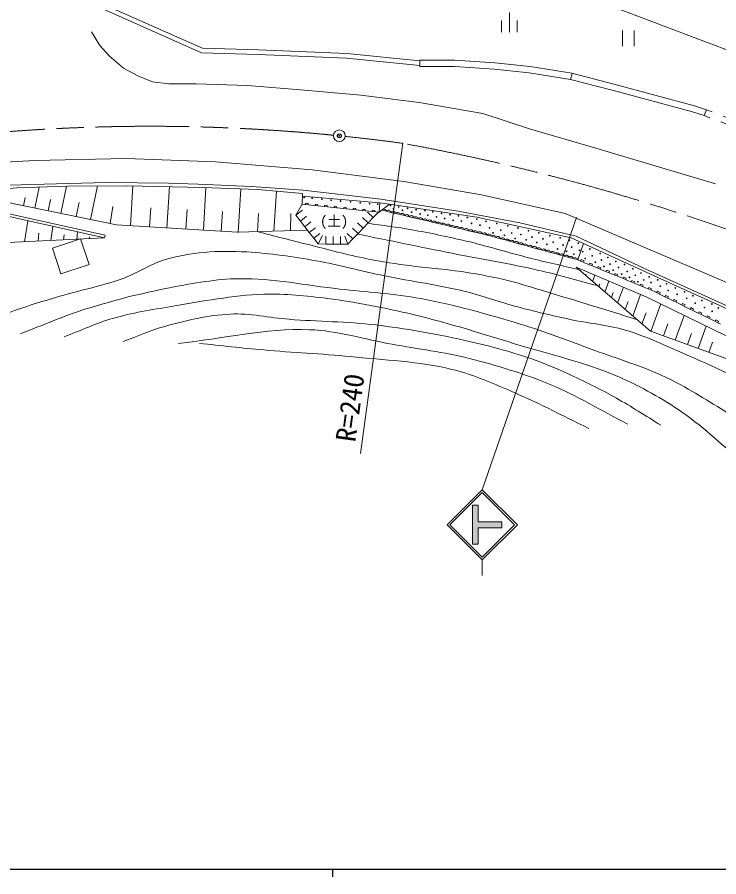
# Model space of a CAD drawing. Units: millimetres, scale not verified. Extents: x 40000 to 680000, y 20000 to 380000.
# Drawn here: x 127634 to 217478, y 204000 to 314160 of the extents above; entities that cross this region are included whole.
import ezdxf
from ezdxf.enums import TextEntityAlignment as Align

# ---------------------------------------------------------------- set-up
doc = ezdxf.new("R2010")
doc.units = ezdxf.units.MM
doc.header["$LTSCALE"] = 1000
doc.header["$PDMODE"] = 32
doc.header["$PDSIZE"] = 500
doc.linetypes.add('CHAIN', pattern=[18.5, 12, -1.5, 3.5, -1.5])
doc.linetypes.add('DASHED', pattern=[7.5, 6, -1.5])
for name, color, linetype, lineweight in [('M-BGD', 7, 'Continuous', 13), ('M-BGD-EXST', 7, 'Continuous', 13), ('M-BMK', 2, 'CHAIN', 13), ('M-BMK-SRVR', 3, 'Continuous', 13), ('M-STR-HTXT', 7, 'Continuous', 13), ('M-STR-STRC', 7, 'Continuous', 13), ('M-TTL-BAND', 7, 'Continuous', 25)]:
    doc.layers.add(name, color=color, linetype=linetype, lineweight=lineweight)
doc.layers.add('M-OTRS', color=6, linetype='Continuous')
doc.styles.add('ＭＳ ゴシック', font='')
doc.styles.get('ＭＳ ゴシック').set_extended_font_data('MS Gothic')

msp = doc.modelspace()

# ---------------------------------------------------------------- hatches: boundary and pattern name
at = {"layer": 'M-STR-STRC'}
msp.add_hatch(color=256, dxfattribs=at).paths.add_polyline_path([(185935, 251609), (186685, 251609), (186685, 249484), (189685, 249484), (189685, 248734), (186685, 248734), (186685, 246609), (185935, 246609)])

# ---------------------------------------------------------------- linework, layer by layer
at = {"layer": 'M-BGD'}
for p, q in [((179181, 308637), (179181, 307837)), ((198697, 306959), (198498, 306184)), ((215623, 301549), (215909, 302296)), ((130465, 292379), (129908, 289695)), ((133962, 292495), (133239, 289005)), ((137898, 292531), (137005, 288224)), ((142441, 292547), (142131, 287424)), ((147117, 292443), (146797, 287141)), ((151803, 292331), (151471, 286858)), ((156281, 292154), (155944, 286588)), ((128639, 291055), (128421, 290003)), ((160820, 291863), (160510, 286743)), ((131918, 290816), (131612, 289342)), ((135554, 290399), (135182, 288602)), ((139875, 289911), (139522, 287703)), ((144741, 289741), (144592, 287275)), ((163316, 288770), (164112, 290209)), ((164112, 290209), (165333, 290081)), ((165333, 290081), (166554, 289953)), ((166554, 289953), (167775, 289825)), ((167775, 289825), (168997, 289697)), ((173998, 289174), (175330, 290209)), ((174080, 290366), (175330, 290209)), ((149381, 289534), (149228, 286994)), ((153903, 289272), (153749, 286721)), ((158551, 289017), (158409, 286677)), ((162678, 289020), (162613, 286809)), ((163316, 288770), (164159, 289434)), ((163892, 288035), (163316, 288770)), ((164679, 288652), (163892, 288035)), ((168997, 289697), (170218, 289570)), ((170218, 289570), (171439, 289442)), ((171439, 289442), (172660, 289314)), ((172505, 289185), (173232, 288498)), ((172660, 289314), (173998, 289174)), ((173882, 289186), (173232, 288498)), ((174322, 289426), (174907, 289288)), ((174907, 289288), (175492, 289150)), ((175492, 289150), (176077, 289012)), ((176077, 289012), (176662, 288873)), ((176662, 288873), (177247, 288735)), ((177247, 288735), (177832, 288597)), ((129002, 288076), (128560, 285393)), ((164467, 287300), (163892, 288035)), ((165255, 287917), (164467, 287300)), ((171205, 287809), (171931, 287122)), ((171855, 288497), (172581, 287810)), ((172581, 287810), (171931, 287122)), ((173232, 288498), (172581, 287810)), ((177832, 288597), (178417, 288459)), ((178417, 288459), (179002, 288321)), ((179002, 288321), (179587, 288182)), ((179587, 288182), (180172, 288044)), ((180172, 288044), (180757, 287906)), ((180757, 287906), (181342, 287768)), ((181342, 287768), (181927, 287629)), ((181927, 287629), (182513, 287491)), ((130299, 285476), (130414, 286477)), ((131925, 285554), (132191, 287363)), ((135369, 286652), (135257, 285712)), ((164799, 286877), (155810, 286596)), ((165043, 286566), (164467, 287300)), ((165830, 287183), (165043, 286566)), ((165619, 285831), (165043, 286566)), ((166406, 286448), (165619, 285831)), ((169904, 286433), (170631, 285747)), ((170554, 287121), (171281, 286434)), ((171281, 286434), (170631, 285747)), ((171931, 287122), (171281, 286434)), ((182513, 287491), (183098, 287353)), ((183098, 287353), (183683, 287215)), ((183683, 287215), (184268, 287077)), ((184268, 287077), (184853, 286938)), ((184853, 286938), (185438, 286800)), ((185438, 286800), (186023, 286662)), ((186023, 286662), (186608, 286524)), ((186608, 286524), (187193, 286385)), ((135750, 285755), (132135, 284550)), ((133649, 286271), (133562, 285632)), ((136841, 282482), (135750, 285755)), ((136861, 285789), (136891, 286013)), ((166194, 285096), (165619, 285831)), ((166743, 286176), (166194, 285096)), ((167151, 286087), (167141, 285087)), ((168098, 286077), (168088, 285078)), ((169044, 286068), (169034, 285068)), ((169580, 286119), (169981, 285059)), ((170631, 285747), (169981, 285059)), ((187193, 286385), (187778, 286247)), ((187778, 286247), (188360, 286088)), ((188360, 286088), (188942, 285929)), ((188942, 285929), (189524, 285769)), ((189524, 285769), (190106, 285610)), ((190106, 285610), (190689, 285451)), ((190689, 285451), (191271, 285292)), ((132135, 284550), (133226, 281277)), ((167141, 285087), (166194, 285096)), ((168088, 285078), (167141, 285087)), ((169034, 285068), (168088, 285078)), ((169981, 285059), (169034, 285068)), ((191271, 285292), (191853, 285133)), ((191853, 285133), (192435, 284973)), ((192435, 284973), (193017, 284814)), ((193017, 284814), (193600, 284655)), ((193600, 284655), (194182, 284496)), ((194182, 284496), (194764, 284336)), ((194764, 284336), (195346, 284177)), ((195346, 284177), (195929, 284018)), ((195929, 284018), (196511, 283859)), ((196511, 283859), (197093, 283699)), ((197093, 283699), (197675, 283540)), ((197675, 283540), (198257, 283381)), ((198257, 283381), (198840, 283222)), ((198840, 283222), (199422, 283062)), ((133226, 281277), (136841, 282482)), ((200504, 282615), (199422, 283062)), ((201587, 282167), (200504, 282615)), ((202669, 281719), (201587, 282167)), ((200495, 281231), (200431, 281053)), ((201608, 281096), (201316, 280291)), ((203752, 281271), (202669, 281719)), ((204834, 280824), (203752, 281271)), ((202262, 279973), (202125, 279594)), ((203395, 280339), (202888, 278937)), ((205916, 280376), (204834, 280824)), ((206999, 279928), (205916, 280376)), ((208081, 279480), (206999, 279928)), ((203962, 278885), (203721, 278220)), ((205259, 279550), (204527, 277526)), ((209164, 279032), (208081, 279480)), ((210232, 278507), (209164, 279032)), ((205882, 277730), (205505, 276685)), ((207464, 278617), (206466, 275857)), ((211300, 277982), (210232, 278507)), ((212369, 277457), (211300, 277982)), ((210040, 277411), (208770, 273902)), ((213437, 276932), (212369, 277457)), ((214505, 276406), (213437, 276932)), ((208160, 276268), (207644, 274843)), ((213054, 275939), (211907, 272767)), ((215574, 275881), (214505, 276406)), ((216642, 275356), (215574, 275881)), ((210947, 274857), (210390, 273316)), ((215850, 274574), (214816, 271715)), ((217710, 274831), (216642, 275356)), ((213972, 273634), (213456, 272207)), ((216691, 272512), (216220, 271208))]:
    msp.add_line(p, q, dxfattribs=at)
at = {"layer": 'M-BGD', "linetype": 'DASHED'}
for p, q in [((230670, 296699), (215892, 302303)), ((230371, 295953), (215623, 301549))]:
    msp.add_line(p, q, dxfattribs=at)
at = {"layer": 'M-BGD'}
for points in [[(179181, 308573), (169835, 309519), (158532, 309967), (151370, 310176), (137161, 316503), (132467, 323691)], [(179181, 307970), (169792, 308920), (158511, 309368), (151234, 309579), (136756, 316027), (133502, 321009)], [(217065, 292790), (201753, 297376), (193236, 299874), (187257, 301839), (179108, 303231), (171656, 304173), (164408, 304828), (157119, 305402), (150567, 305606), (147046, 305606), (144978, 305893), (143074, 306630), (141231, 307613), (139470, 309148), (138201, 310520), (137157, 312281)], [(215892, 302303), (214354, 302816), (204210, 305544), (198661, 306968)], [(215623, 301549), (214123, 302050), (204007, 304770), (198498, 306184)], [(261792, 263244), (251397, 268780), (233694, 274202), (220067, 279481), (197821, 289015), (187103, 291384), (177138, 293108), (165396, 294616), (153007, 295640), (141588, 296071), (129846, 295801), (117888, 295101), (105931, 293754), (98013, 292462), (86917, 290199), (78030, 288045), (70125, 285868)], [(164245, 292004), (157637, 292477), (150814, 292757), (147004, 292886), (139040, 292994), (131076, 292757), (125156, 292585), (120157, 292163)], [(120170, 291713), (127589, 292284), (134067, 292499), (141709, 292564), (151373, 292348), (158433, 292068), (164180, 291573), (164112, 290209)], [(164245, 292004), (174191, 290856), (184122, 289309), (191991, 287807), (199209, 286081), (208154, 281889), (221447, 275836), (232903, 271622), (243619, 268707), (249380, 267205), (252057, 265690), (260398, 260731)], [(117126, 291090), (129232, 288374), (138894, 286236), (138813, 285882)], [(155810, 286596), (140347, 287532), (120170, 291713)], [(164164, 291240), (174080, 290366), (173998, 289174)], [(115064, 286188), (117751, 286004), (122863, 285122), (138813, 285882), (124467, 289090), (117142, 290682)], [(199422, 283062), (200168, 285169), (198592, 285866), (186476, 288553), (175330, 290209)], [(250850, 265890), (249579, 266685), (248922, 266984), (239277, 269395), (234793, 270635), (225752, 273774), (222030, 275186), (211651, 279894), (200168, 285169)], [(199783, 282913), (199859, 283098), (200220, 282949), (200143, 282764)], [(200865, 282465), (200941, 282650), (201302, 282501), (201226, 282316)], [(201947, 282018), (202024, 282202), (202385, 282053), (202308, 281868)], [(203030, 281570), (203106, 281755), (203467, 281605), (203391, 281421)], [(204112, 281122), (204189, 281307), (204550, 281158), (204473, 280973)], [(205195, 280674), (205271, 280859), (205632, 280710), (205556, 280525)], [(206277, 280226), (206354, 280411), (206714, 280262), (206638, 280077)], [(207360, 279779), (207436, 279963), (207797, 279814), (207720, 279629)], [(208442, 279331), (208519, 279516), (208879, 279366), (208803, 279182)], [(209520, 278857), (209608, 279037), (209964, 278862), (209876, 278682)], [(210588, 278332), (210676, 278512), (211032, 278337), (210944, 278157)], [(211656, 277807), (211745, 277986), (212101, 277811), (212013, 277632)], [(212725, 277282), (212813, 277461), (213169, 277286), (213081, 277107)], [(213793, 276757), (213881, 276936), (214237, 276761), (214149, 276582)], [(214861, 276231), (214950, 276411), (215306, 276236), (215218, 276056)], [(215930, 275706), (216018, 275886), (216374, 275711), (216286, 275531)], [(216998, 275181), (217086, 275361), (217442, 275185), (217354, 275006)]]:
    msp.add_lwpolyline(points, dxfattribs=at)
at = {"layer": 'M-BGD', "linetype": 'DASHED'}
for points in [[(198661, 306968), (193305, 307825), (188791, 308309), (183683, 308637), (179181, 308637)], [(198498, 306184), (193199, 307032), (188723, 307512), (183658, 307837), (179181, 307837)]]:
    msp.add_lwpolyline(points, dxfattribs=at)
at = {"layer": 'M-BGD'}
msp.add_lwpolyline([(241361, 266215), (230210, 266147), (208713, 273923), (199193, 282118), (208258, 278281), (218329, 273363), (231474, 268635)], close=True, dxfattribs=at)
for centre in [(164372, 291044), (165400, 290955), (166657, 290828), (167850, 290701), (169031, 290612), (170326, 290510), (171558, 290371), (172764, 290269), (173818, 290206), (175437, 290015), (176489, 289833), (177627, 289672), (175834, 289629), (176972, 289404), (178142, 289178), (178721, 289500), (179226, 288942), (179859, 289382), (180224, 288803), (180868, 289210), (181973, 289028), (183090, 288856), (184141, 288717), (181319, 288567), (182370, 288373), (183476, 288127), (184501, 288046), (185274, 288497), (185805, 287740), (186481, 288288), (186900, 287499), (187672, 287998), (189041, 287724), (188123, 287177), (188558, 286517), (189556, 286871), (190473, 287418), (190956, 286501), (191761, 287112), (193114, 286790), (194434, 286517), (190023, 286211), (191391, 285808), (192115, 286323), (192808, 285615), (193564, 285969), (194176, 285293), (194965, 285744), (195850, 286162), (196269, 285341), (197154, 285873), (198362, 285599), (195448, 285052), (196816, 284456), (197557, 284971), (198635, 284698), (199489, 285197), (199633, 284279), (200970, 284456), (197975, 284150), (198925, 283780), (200052, 284118), (200374, 283233), (201259, 283571), (202274, 283876), (203272, 283361), (201662, 282766), (202467, 283039), (202773, 282202), (203545, 282508), (204286, 282862), (204624, 282073), (205413, 282460), (203948, 281735), (205043, 281236), (205735, 281574), (206459, 281912), (206797, 281075), (207522, 281381), (208552, 280898), (206041, 280818), (207119, 280254), (207860, 280480), (208794, 280158), (209647, 280512), (210774, 279997), (209969, 279691), (210983, 279127), (211917, 279449), (213092, 278966), (212158, 278644), (213366, 278129), (214154, 278467), (215313, 277856), (214444, 277501), (215635, 276970), (216585, 277405), (216617, 276471), (217422, 276922)]:
    msp.add_circle(centre, 50, dxfattribs=at)
for centre, radius, start, end in [((164722, 290140), 205, 355.34133, 172.70763), ((165943, 290012), 205, 355.344, 172.70774), ((167164, 289885), 205, 355.34284, 172.70919), ((168385, 289757), 205, 355.34569, 172.70635), ((169607, 289629), 205, 355.34569, 172.70635), ((170828, 289501), 205, 355.34284, 172.70919), ((172049, 289373), 205, 355.34569, 172.70635), ((173270, 289245), 205, 355.344, 172.70774), ((174586, 289235), 326, 9.42593, 111.71084), ((175171, 289097), 326, 9.42593, 143.98759), ((175756, 288958), 326, 9.42649, 143.98518), ((176341, 288820), 326, 9.42516, 143.98792), ((176926, 288682), 326, 9.42649, 143.98518), ((177511, 288544), 326, 9.42391, 143.98775), ((178096, 288405), 326, 9.42593, 143.98759), ((178681, 288267), 326, 9.42391, 143.98775), ((179266, 288129), 326, 9.42593, 143.98759), ((179851, 287991), 326, 9.42649, 143.98518), ((180436, 287853), 326, 9.42593, 143.98759), ((181021, 287714), 326, 9.42649, 143.98518), ((181606, 287576), 326, 9.42391, 143.98775), ((182191, 287438), 326, 9.42653, 143.98698), ((182776, 287300), 326, 9.42314, 143.98808), ((183361, 287161), 326, 9.42593, 143.98759), ((183946, 287023), 326, 9.42649, 143.98518), ((184531, 286885), 326, 9.42391, 143.98775), ((185116, 286747), 326, 9.42593, 143.98759), ((185701, 286609), 326, 9.42391, 143.98775), ((186286, 286470), 326, 9.42593, 143.98759), ((186871, 286332), 326, 9.42391, 143.98775), ((187456, 286194), 326, 9.42593, 143.98759), ((188035, 286044), 328, 7.63884, 141.767), ((188617, 285885), 328, 7.63825, 141.76942), ((189199, 285726), 328, 7.63959, 141.76676), ((189782, 285567), 328, 7.63825, 141.76942), ((190364, 285407), 328, 7.63884, 141.767), ((190946, 285248), 328, 7.63756, 141.77012), ((191528, 285089), 328, 7.63959, 141.76676), ((192111, 284930), 328, 7.63825, 141.76942), ((192693, 284771), 328, 7.63814, 141.7677), ((193275, 284611), 328, 7.639, 141.76918), ((193857, 284452), 328, 7.63884, 141.767), ((194439, 284293), 328, 7.63825, 141.76942), ((195022, 284134), 328, 7.63959, 141.76676), ((195604, 283974), 328, 7.63825, 141.76942), ((196186, 283815), 328, 7.63884, 141.767), ((196768, 283656), 328, 7.63756, 141.77012), ((197350, 283497), 328, 7.63959, 141.76676), ((197933, 283337), 328, 7.63825, 141.76942), ((198515, 283178), 328, 7.63884, 141.767), ((199097, 283019), 328, 7.639, 141.76918)]:
    msp.add_arc(centre, radius, start, end, dxfattribs=at)
for points, knots in [([(199540, 281820), (197452, 282312), (195356, 282774), (193275, 283297), (190542, 283984), (187850, 284829), (185108, 285478), (182803, 286023), (180480, 286502), (178148, 286916), (176283, 287248), (174401, 287475), (172528, 287754)], [0, 0, 0, 0, 1, 1, 1, 2, 2, 2, 3, 3, 3, 4, 4, 4, 4]), ([(206959, 275433), (205074, 276012), (203189, 276594), (201303, 277171), (199123, 277839), (196945, 278515), (194760, 279167), (193386, 279577), (192023, 280032), (190630, 280373), (188777, 280827), (186901, 281192), (185015, 281487), (182739, 281843), (180430, 281961), (178148, 282276), (176223, 282542), (174298, 282820), (172393, 283204), (169881, 283710), (167409, 284397), (164922, 285014), (162738, 285556), (160561, 286122), (158380, 286676)], [0, 0, 0, 0, 1, 1, 1, 2, 2, 2, 3, 3, 3, 4, 4, 4, 5, 5, 5, 6, 6, 6, 7, 7, 7, 8, 8, 8, 8]), ([(171220, 286370), (175262, 285546), (179300, 284710), (183345, 283900), (187039, 283161), (190763, 282560), (194435, 281719), (196954, 281143), (199435, 280411), (201935, 279757)], [0, 0, 0, 0, 1, 1, 1, 2, 2, 2, 3, 3, 3, 3]), ([(252004, 245603), (250851, 246968), (249856, 248485), (248544, 249699), (247004, 251124), (245230, 252288), (243437, 253376), (241497, 254553), (239373, 255395), (237359, 256440), (235081, 257623), (232687, 258621), (230566, 260067), (229309, 260924), (228303, 262106), (227093, 263029), (224998, 264627), (222842, 266162), (220556, 267472), (218250, 268793), (215788, 269827), (213354, 270894), (210766, 272029), (208199, 273260), (205489, 274061), (203177, 274744), (200746, 274930), (198390, 275440), (196166, 275921), (193949, 276437), (191750, 277023), (189486, 277627), (187285, 278460), (185008, 279015), (181606, 279844), (178121, 280297), (174692, 281007), (171755, 281615), (168862, 282435), (165907, 282948), (162965, 283457), (160001, 283898), (157020, 284071), (155219, 284176), (153402, 284196), (151606, 284020), (149865, 283849), (148118, 283572), (146448, 283050), (144579, 282465), (142927, 281316), (141085, 280649), (138308, 279643), (135380, 279113), (132556, 278249), (130378, 277583), (128190, 276934), (126070, 276104), (124920, 275654), (123787, 275154), (122699, 274571), (122186, 274297), (121711, 273959), (121218, 273652)], [0, 0, 0, 0, 1, 1, 1, 2, 2, 2, 3, 3, 3, 4, 4, 4, 5, 5, 5, 6, 6, 6, 7, 7, 7, 8, 8, 8, 9, 9, 9, 10, 10, 10, 11, 11, 11, 12, 12, 12, 13, 13, 13, 14, 14, 14, 15, 15, 15, 16, 16, 16, 17, 17, 17, 18, 18, 18, 19, 19, 19, 20, 20, 20, 21, 21, 21, 21]), ([(128061, 273601), (130853, 274657), (133590, 275873), (136438, 276768), (140022, 277894), (143676, 278824), (147367, 279526), (150234, 280071), (153132, 280611), (156050, 280649), (160362, 280705), (164633, 279795), (168920, 279321), (172396, 278938), (175902, 278737), (179339, 278096), (183642, 277293), (187869, 276101), (192057, 274827), (195286, 273844), (198437, 272615), (201607, 271456), (204633, 270349), (207732, 269407), (210647, 268034), (213289, 266790), (215754, 265196), (218257, 263693), (220553, 262314), (222814, 260876), (225050, 259403), (227585, 257732), (230083, 256003), (232558, 254244), (234762, 252678), (236962, 251104), (239095, 249443), (242613, 246704), (245973, 243769), (249412, 240931)], [0, 0, 0, 0, 1, 1, 1, 2, 2, 2, 3, 3, 3, 4, 4, 4, 5, 5, 5, 6, 6, 6, 7, 7, 7, 8, 8, 8, 9, 9, 9, 10, 10, 10, 11, 11, 11, 12, 12, 12, 13, 13, 13, 13]), ([(247031, 236641), (243803, 239326), (240711, 242184), (237347, 244697), (234644, 246717), (231648, 248322), (228934, 250327), (226026, 252474), (223322, 254884), (220520, 257167), (217773, 259404), (215230, 261914), (212287, 263886), (209752, 265584), (207046, 267052), (204237, 268244), (200360, 269890), (196222, 270839), (192191, 272058), (187588, 273449), (183008, 274942), (178329, 276053), (174714, 276911), (171059, 277643), (167373, 278111), (164665, 278454), (161930, 278745), (159201, 278655), (155214, 278525), (151271, 277742), (147337, 277082), (144839, 276663), (142325, 276271), (139892, 275568), (137757, 274952), (135735, 273995), (133657, 273208)], [0, 0, 0, 0, 1, 1, 1, 2, 2, 2, 3, 3, 3, 4, 4, 4, 5, 5, 5, 6, 6, 6, 7, 7, 7, 8, 8, 8, 9, 9, 9, 10, 10, 10, 11, 11, 11, 12, 12, 12, 12]), ([(141223, 272602), (142999, 273248), (144728, 274040), (146550, 274539), (149283, 275288), (152073, 275974), (154903, 276113), (157432, 276238), (159945, 275641), (162470, 275447), (166159, 275164), (169873, 275156), (173547, 274721), (177329, 274273), (181090, 273617), (184806, 272784), (187748, 272124), (190669, 271337), (193523, 270363), (195090, 269827), (196616, 269173), (198123, 268486), (200242, 267521), (202322, 266468), (204358, 265339), (206298, 264263), (208151, 263038), (210048, 261888)], [0, 0, 0, 0, 1, 1, 1, 2, 2, 2, 3, 3, 3, 4, 4, 4, 5, 5, 5, 6, 6, 6, 7, 7, 7, 8, 8, 8, 9, 9, 9, 9]), ([(205811, 262009), (202501, 263704), (199319, 265673), (195883, 267094), (192534, 268480), (189047, 269538), (185532, 270423), (182289, 271240), (178957, 271645), (175666, 272239), (172137, 272876), (168656, 273988), (165073, 274116), (159457, 274315), (153895, 272945), (148305, 272360)], [0, 0, 0, 0, 1, 1, 1, 2, 2, 2, 3, 3, 3, 4, 4, 4, 5, 5, 5, 5]), ([(150969, 272360), (153713, 272078), (156454, 271759), (159201, 271513), (162890, 271182), (166594, 271037), (170278, 270665), (174629, 270226), (179042, 270054), (183293, 269031), (185713, 268449), (188018, 267449), (190314, 266489), (193903, 264987), (197336, 263139), (200847, 261465)], [0, 0, 0, 0, 1, 1, 1, 2, 2, 2, 3, 3, 3, 4, 4, 4, 5, 5, 5, 5])]:
    msp.add_open_spline(points, degree=3, knots=knots, dxfattribs=at)
at = {"layer": 'M-BGD-EXST'}
for p, q in [((190670, 314745), (190670, 312245)), ((189670, 313745), (189670, 312245)), ((191670, 313745), (191670, 312245)), ((205134, 312467), (205134, 310467)), ((206634, 312467), (206634, 310467))]:
    msp.add_line(p, q, dxfattribs=at)
at = {"layer": 'M-BMK'}
for centre, radius, start, end in [((144660, 59536), 240646, 84.40246, 101.75324), ((144660, 59536), 240646, 82.27731, 84.04532), ((128198, 30684), 271733, 65.2867, 79.65441)]:
    msp.add_arc(centre, radius, start, end, dxfattribs=at)
at = {"layer": 'M-BMK-SRVR'}
msp.add_circle((168879, 298960), 750, dxfattribs=at)
at = {"layer": 'M-OTRS'}
msp.add_point((168879, 298960), dxfattribs=at)
at = {"layer": 'M-STR-HTXT'}
for p, q in [((138184, 340512), (271764, 289726)), ((171586, 258233), (176997, 298000))]:
    msp.add_line(p, q, dxfattribs=at)
at = {"layer": 'M-STR-STRC'}
for p, q in [((199270, 288484), (187186, 253610)), ((182686, 249110), (187186, 253610)), ((191686, 249110), (187186, 253610)), ((183040, 249110), (187186, 253256)), ((191333, 249110), (187186, 253256)), ((185935, 251609), (185935, 246609)), ((185935, 251609), (186685, 251609)), ((186685, 251609), (186685, 249484)), ((182686, 249110), (187186, 244609)), ((183040, 249110), (187186, 244963)), ((186685, 249484), (189685, 249484)), ((187186, 244963), (191333, 249110)), ((187186, 244610), (191686, 249110)), ((189685, 249484), (189685, 248734)), ((186685, 248734), (189685, 248734)), ((186685, 248734), (186685, 246609)), ((185935, 246609), (186685, 246609)), ((187186, 244609), (187186, 242609))]:
    msp.add_line(p, q, dxfattribs=at)
at = {"layer": 'M-TTL-BAND'}
for p, q in [((40000, 205000), (579000, 205000)), ((168000, 205000), (168000, 204000))]:
    msp.add_line(p, q, dxfattribs=at)

# ---------------------------------------------------------------- texts
at = {"layer": 'M-STR-HTXT', "style": 'ＭＳ ゴシック'}
msp.add_text('(土)', height=1320, dxfattribs=at).set_placement((168219, 288035), align=Align.MIDDLE_CENTER)
msp.add_text('R=240', height=2566, rotation=82.251, dxfattribs=at).set_placement((170252, 264121), align=Align.MIDDLE_CENTER)

doc.saveas('drawing.dxf')
